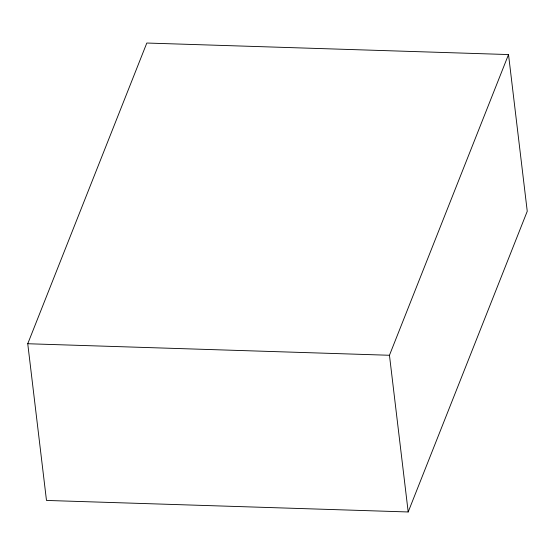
<?xml version="1.0" encoding="UTF-8"?>
<svg xmlns="http://www.w3.org/2000/svg" width="555" height="555" viewBox="0 0 555 555"><rect width="100%" height="100%" fill="white"/><g stroke="black" fill="none" stroke-linecap="round" stroke-linejoin="round"><path stroke-width="0.83" d="M27.75 343.739L146.811 43.033L508.519 54.563L527.25 211.261L408.189 511.967L46.481 500.437L27.75 343.739L389.457 355.269L508.519 54.563M389.457 355.269L408.189 511.967"/></g></svg>
